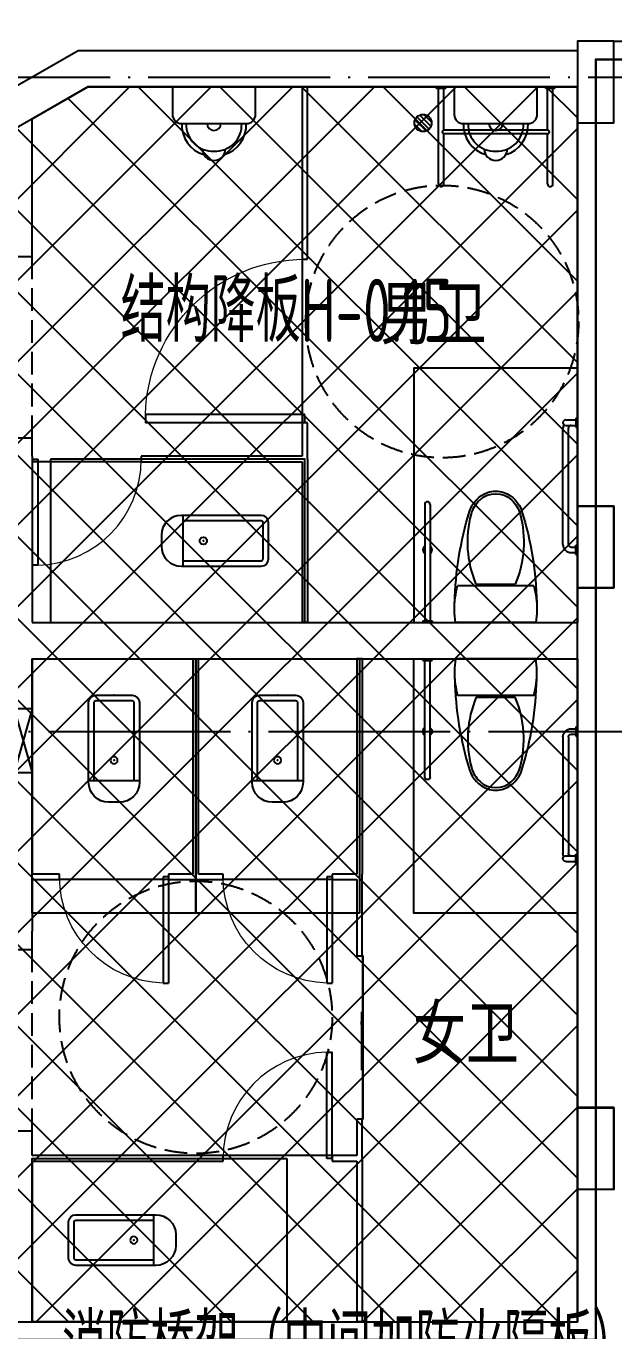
# Model space of a CAD drawing. Extents: x -1262219 to 73468, y -207485 to 163917.
# Drawn here: x -630109 to -626875, y 73500 to 80683 of the extents above; entities that cross this region are included whole.
import ezdxf

# ---------------------------------------------------------------- set-up
doc = ezdxf.new("R2010")
doc.units = 0
doc.header["$LTSCALE"] = 500
doc.header["$MEASUREMENT"] = 0
for name, pattern in [('DASH', [0.35, 0.25, -0.1]), ('X-104 13#平面$0$DASH', [0.35, 0.25, -0.1]), ('X-104 13#平面$0$DOTE', [2.4200000000000004, 2, -0.2, 0.02, -0.2])]:
    doc.linetypes.add(name, pattern=pattern)
doc.layers.get('0').update_dxf_attribs({"linetype": 'CONTINUOUS'})
for name, color, linetype in [('CABLETRAY_DIM', 3, 'CONTINUOUS'), ('X-104 13#平面$0$02-TEXT_房间', 7, 'CONTINUOUS'), ('X-104 13#平面$0$A-C_窗', 140, 'CONTINUOUS'), ('X-104 13#平面$0$A-I_卫-洁具', 241, 'CONTINUOUS'), ('X-104 13#平面$0$A-I_卫-隔断', 214, 'CONTINUOUS'), ('X-104 13#平面$0$A-TECH_暖通', 6, 'CONTINUOUS'), ('X-104 13#平面$0$A-TECH_水', 3, 'CONTINUOUS'), ('X-104 13#平面$0$A_AXIS-轴线', 36, 'X-104 13#平面$0$DOTE'), ('X-104 13#平面$0$A_STR-砌块墙', 121, 'CONTINUOUS'), ('X-104 13#平面$0$A_STR-砼柱', 51, 'CONTINUOUS'), ('X-104 13#平面$0$s-colu', 40, 'CONTINUOUS')]:
    doc.layers.add(name, color=color, linetype=linetype)
doc.layers.add('X-104 13#平面$0$000套内', color=226, linetype='CONTINUOUS', lineweight=30, plot=False)
doc.layers.add('X-104 13#平面$0$04-不打印_辅助线', color=165, linetype='CONTINUOUS', plot=False)
doc.styles.add('_TCH_DIM', font='SIMPLEX', dxfattribs={"bigfont": 'GBCBIG'})
doc.styles.add('X-104 13#平面$0$_TCH_SPACE', font='STXIHEI.TTF', dxfattribs={"width": 0.75, "height": 5})
doc.styles.add('X-104 13#平面$0$Standard', font='ros1.shx', dxfattribs={"width": 0.75, "bigfont": 'jd.shx'})

# ---------------------------------------------------------------- blocks, each defined once
blk = doc.blocks.new('X-104 13#平面$0$轴网')
at = {"layer": 'X-104 13#平面$0$A_AXIS-轴线', "linetype": 'X-104 13#平面$0$DOTE'}
blk.add_line((60408.42140219617, 18000), (-2925.01551574981, 18000), dxfattribs=at)
blk = doc.blocks.new('*U86')
blk.add_lwpolyline([(100.000000000211, 0), (100.000000000211, 350.0000000002181), (0, 350.0000000002181), (0, 0), (100.000000000211, 0), (0, 350.0000000002181), (0, 0), (100.000000000211, 350.0000000002181)])
blk = doc.blocks.new('X-104 13#平面$0$$lvtry$00000200')
at = {"color": 0}
for p, q in [((-109.7834388052506, -40.0000000100008, 1e-08), (-109.7834388052433, -469.6564289897615, 1e-08)), ((99.78343880524335, -30.0000000100008, 1e-08), (-99.78343880524335, -30.0000000100008, 1e-08)), ((109.7834388052361, -469.6564289897615, 1e-08), (109.7834388052361, -40.0000000100008, 1e-08))]:
    blk.add_line(p, q, dxfattribs=at)
at = {"color": 0, "elevation": 1e-08}
blk.add_lwpolyline([(99.78343880524335, -1.000080374069512e-08), (-99.78343880524335, -1.000080374069512e-08, 0.4142135623730951), (-139.7834388052433, -40.0000000100008), (-139.7834388052433, -479.6564289897615, 0.4142135623730951), (-29.78343880524335, -589.6564289897615), (29.78343880523607, -589.6564289897615, 0.4142135623730903), (139.7834388052361, -479.6564289897633), (139.7834388052361, -40.0000000100008, 0.4142135623730951)], format="xyb", close=True, dxfattribs=at)
blk.add_lwpolyline([(139.7834388052361, -469.6564289897615), (-139.7834388052433, -469.6564289897615)], dxfattribs=at)
at = {"color": 0}
blk.add_circle((0, -358.6146012114659, 1e-08), 20, dxfattribs=at)
for centre, start, end in [((-99.78343880525063, -40.0000000100008, 1e-08), 90, 180), ((99.78343880523607, -40.0000000100008, 1e-08), 0, 90)]:
    blk.add_arc(centre, 10, start, end, dxfattribs=at)
for p in [(0, 0), (0, -358.6146012114659, 1e-08)]:
    blk.add_point(p, dxfattribs=at)
blk = doc.blocks.new('X-104 13#平面$0$hgfasg')
at = {"layer": 'X-104 13#平面$0$04-不打印_辅助线'}
blk.add_lwpolyline([(-450, 1400), (450, 1400), (450, 0), (-450, 0)], close=True, dxfattribs=at)
at = {"yscale": -1}
blk.add_blockref('X-104 13#平面$0$$lvtry$00000200', (0, 200), dxfattribs=at)
blk = doc.blocks.new('X-104 13#平面$0$A-toilet-F2$0$A-toilet-F3$0$$plan$00000388')
for p, q in [((0, -220.78125), (0, 220.78125)), ((-202.5, -209.53125), (-202.5, 209.53125)), ((-211.7636100000016, 107.6506163835302), (-211.7636100000016, -107.6506388835276))]:
    blk.add_line(p, q)
blk.add_lwpolyline([(-202.4999999999999, -209.5312499999999), (-151.5815775000015, -220.9312574999972), (-102.2263650000007, -226.3893074999992), (-50.17650749999908, -226.3893074999992), (8.526512829121202e-14, -220.7812499999999)])
for centre, radius, start, end in [((-70.50223739520334, -1596.893304158019), 1822.905267548176, 91.22236801686525, 107.2477400730136), ((-76.17188249999913, -236.25), 463.3354349999999, 97.73994600000086, 105.8219819999994), ((-76.17188249999913, -236.25), 463.3354349999999, 80.5376779999934, 97.73994600000086), ((-562.4982811024126, -12.18639293920603), 163.5812782416205, 107.2477400730136, 159.5476091936029), ((-443.4417002224786, -448.2021481943076), 602.2018211347165, 67.37374387746667, 104.7785650587778), ((-580.3665348804823, -1.124999869261956e-05), 128.7061108459815, 136.8542646013629, 223.1457353986371), ((-555.5449209055997, -23.26485846064998), 162.7261878014058, 104.7785650587778, 136.8542646013629), ((-595.175017904075, 0), 128.7061108459815, 159.5476091936029, 200.4523908063857), ((-562.4982811024126, 12.18639293920603), 163.5812782416205, 200.4523908063857, 252.7522599269864), ((-555.5449209055997, 23.26483596065259), 162.7261878014058, 223.1457353986371, 255.2214349412222), ((-443.4417002224786, 448.2021256943101), 602.2018211347165, 255.2214349412222, 292.6262561225334), ((-70.50223739520334, 1596.893304158019), 1822.905267548176, 252.7522599269864, 268.7776319831348)]:
    blk.add_arc(centre, radius, start, end)
blk = doc.blocks.new('X-104 13#平面$0$33')
at = {"layer": 'X-104 13#平面$0$04-不打印_辅助线'}
blk.add_lwpolyline([(-450, 1399.999999999709), (450, 1399.999999999651), (450, -3.492459654808044e-10), (-450, -2.91038304567337e-10)], close=True, dxfattribs=at)
at = {"rotation": 270}
blk.add_blockref('X-104 13#平面$0$A-toilet-F2$0$A-toilet-F3$0$$plan$00000388', (0, 0), dxfattribs=at)
blk = doc.blocks.new('X-104 13#平面$0$残疾人扶手1')
for p, q in [((-700, -9.99999475479126), (-700.0000001192093, 5.424022674560547e-06)), ((-1.788139343261719e-07, -10), (0, 0)), ((-750.0000001192093, -9.999994456768036), (-750, -1.549720764160156e-06)), ((-750.0000001192093, -9.999994456768036), (-700, -9.99999475479126)), ((-740, -65.00071978569031), (-740.0000000596046, -9.99999463558197)), ((-710.0000001192093, -65.00164842605591), (-710.0000000596046, -9.999994695186615)), ((-54.99999988079071, -50.00000697374344), (-695.0000002384186, -49.99999493360519)), ((-50, -9.999999940395355), (-50, -1.192092895507812e-07)), ((-1.788139343261719e-07, -10), (-50, -9.999999940395355)), ((-40.00000005960464, -35.00000029802322), (-40, -10.00000005960464)), ((-10.00000005960464, -35.00000041723251), (-10, -10.00000005960464)), ((-54.99999988079071, -80.00000703334808), (-695.0000002384186, -79.9999949336052))]:
    blk.add_line(p, q)
for centre, radius, start, end in [((-725, -64.9999949336052), 14.99999998312334, 180, 0), ((-695, -34.99999493360519), 15, 180, 270), ((-55, -35.00000023841858), 15, 270, 0), ((-55, -35.00000023841858), 45.00000000000363, 270, 0), ((-695, -34.99999493360519), 45.00000000000363, 244.4712198360607, 270)]:
    blk.add_arc(centre, radius, start, end)
blk = doc.blocks.new('X-104 13#平面$0$残疾人扶手2')
for p, q in [((-10.00000113248825, -49.99999988079071), (-10.00000011920929, 3.576278686523438e-07)), ((-10.00000011920929, 3.576278686523438e-07), (-5.960464477539062e-08, 0)), ((-650.0016621351242, -9.999985933303833), (-10.00000029802322, -9.999999582767487)), ((-650.0007342100143, -39.99998587369919), (-10.00000101327896, -39.99999994039536)), ((-10.00000113248825, -49.99999988079071), (-8.046627044677734e-06, -49.99999994039536))]:
    blk.add_line(p, q)
for centre, radius, start, end in [((-400.0000005364418, -24.99999982118607, -9.52677845565972e-09), 25, 36.86992769834287, 143.1300702524336), ((-650.0000090003014, -24.99998587369919), 14.99999998312334, 90, 270), ((-400.0000005364418, -24.99999982118607, -9.52677845565972e-09), 25, 216.8698662268071, 323.1301310407838)]:
    blk.add_arc(centre, radius, start, end)
blk = doc.blocks.new('X-104 13#平面$0$A-toilet-F2$0$A-toilet-F3$0$xb')
for p, q in [((-228.5999999991618, 152.3999999994412), (-228.6000000010245, 9.313225746154785e-10)), ((177.7999999998137, 203.2000000000698), (-177.7999999993481, 203.1999999994878)), ((228.6000000010245, -9.313225746154785e-10), (228.6000000005588, 152.3999999997905)), ((-228.6000000010245, 9.313225746154785e-10), (228.6000000010245, -9.313225746154785e-10))]:
    blk.add_line(p, q)
for centre, radius, start, end in [((-6.349999998696148, 209.549999998766), 171.56755229355, 106.6068803142738, 182.1210963969083), ((9.313225746154785e-10, 342.8999999993248), 63.50000000000001, 1.07073087239469, 178.9292691276053), ((6.350000001490116, 209.549999998766), 171.56755229355, 357.8789036030917, 73.39311968572625), ((-6.349999998696148, 209.549999998766), 146.16755229355, 87.87890362284142, 182.1210963969083), ((6.350000001490116, 209.549999998766), 146.16755229355, 357.8789036030917, 92.12109637715858), ((1.396983861923218e-09, 203.1999999987893), 38.1, 0, 180), ((-177.7999999993481, 152.3999999992084), 50.8, 90, 180), ((177.8000000002794, 152.3999999997905), 50.8, 0, 90)]:
    blk.add_arc(centre, radius, start, end)
blk = doc.blocks.new('X-104 13#平面$0$104-8910 核心筒$0$fraehtj')
for p, q in [((-535.0016601383686, 315.0000140368938), (-9.999998301267624, 315.0000003874302)), ((-9.99999913573265, 275.000000089407), (-9.99999812245369, 325.0000003278255)), ((-9.99999812245369, 325.0000003278255), (1.937150955200195e-06, 324.9999999701977)), ((-535.0007322132587, 285.0000140964985), (-260.0000060498787, 285.0000067282235)), ((-260.0000060498714, -284.9999931128441), (-260.0000060498714, 285.0000067282235)), ((-240.0000060498714, -284.9999936328259), (-240.0000060498642, 285.0000061923529)), ((-240.0000060498642, 285.0000061923492), (-9.999999016523361, 285.0000000298023)), ((-9.99999913573265, 275.000000089407), (-6.049871444702148e-06, 275.0000000298023)), ((-535.0016601383686, -284.9999859631062), (-260.0000060498787, -284.9999931128441)), ((-240.0000060498642, -284.9999936328222), (-9.999998301267624, -284.9999996125698)), ((-9.99999913573265, -324.999999910593), (-9.99999812245369, -274.9999996721745)), ((-9.99999812245369, -274.9999996721745), (1.937150955200195e-06, -275.0000000298023)), ((-535.0007322132587, -314.9999859035015), (-9.999999016523361, -314.9999999701977)), ((-9.99999913573265, -324.999999910593), (-6.049871444702148e-06, -324.9999999701977))]:
    blk.add_line(p, q)
for centre, radius, start, end in [((-535.0000070035458, 300.0000140964985), 14.99999998312334, 90, 270), ((-250.0000060498714, 285.0000067282235), 10.00000000000729, 359.9999969296666, 180), ((-535.0000070035458, -299.9999859035015), 14.99999998312334, 90, 270), ((-250.0000060498714, -284.9999931128405), 10.00000000000729, 180, 3.070333449532706e-06)]:
    blk.add_arc(centre, radius, start, end)
blk = doc.blocks.new('_FZHK')
blk.add_lwpolyline([(-0.5, -0.5), (0.5, -0.5), (0.5, 0.5), (-0.5, 0.5)], close=True)
blk = doc.blocks.new('X-104 13#平面$0$$TwtSys$00000141')
for p, q in [((-94.19606303561523, 7.672111694559135), (-10.08309029082739, 91.78508443935061)), ((-94.19606303561523, 7.672111694559135), (-10.08309029082739, 91.78508443935061)), ((-87.21916889109707, -35.05448014085778), (35.05448014085778, 87.21916889110071)), ((-87.21916889109707, -35.05448014085778), (35.05448014085778, 87.21916889110071)), ((-66.46803743153214, -66.46803743153941), (66.46803743153214, 66.46803743153214)), ((-66.46803743153214, -66.46803743153578), (66.46803743153214, 66.46803743153214)), ((-32.35611368903483, -87.061266563549), (87.58274635417911, 32.87759347966494)), ((-32.35611368903483, -87.061266563549), (87.58274635417911, 32.87759347966858)), ((11.43110768805855, -92.25951895252001), (92.2594807012465, -11.43114593933933)), ((11.43110768805855, -92.25951895252001), (92.2594807012465, -11.43114593933933))]:
    blk.add_line(p, q)
blk.add_circle((0, 0), 94)
blk.add_circle((0, 0), 94)
blk = doc.blocks.new('X-104 13#平面$0$$DorLib2D$00000001')
for p, q in [((0.45, 0.9750000000000001), (0.5000000000000002, 0.9750000000000001)), ((0.45, 0), (0.45, 0.9750000000000001)), ((0.5, 0), (0.5, 0.9750000000000001)), ((0.5, 0), (0.45, 0))]:
    blk.add_line(p, q)
at = {"lineweight": 13}
blk.add_arc((0.475, 0), 0.975, 91.4692835813538, 180, dxfattribs=at)
blk = doc.blocks.new('X-104 13#平面$0$$DorLib2D$00000129')
at = {"color": 0, "linetype": 'Continuous'}
for p, q in [((-0.5, 0.5450265822420022), (-0.5, 0.6866180048083095)), ((-0.5, 0.6866180048083095), (0.5, 0.6866180048083095)), ((0.5, 0.6866180048083095), (0.5, 0.5450265822420022)), ((0.5, 0.5450265822420022), (-0.5, 0.5450265822420022)), ((-0.5, 0.5000000000000213), (-0.5, 0.5450265822420022)), ((0.5, 0.5000000000000213), (0.5, 0.5450265822420022)), ((-0.2000000000007276, 0.4374999999999929), (0.1583561238185212, 0.4374999999999929)), ((0.1583561238185212, 0.4374999999999929), (0.08044729752509738, 0.3407772342442641)), ((0.08044729752509738, 0.3407772342442641), (0.08044729752509738, 0.4375))]:
    blk.add_line(p, q, dxfattribs=at)
blk = doc.blocks.new('X-104 13#平面')
at = {"layer": 'X-104 13#平面$0$04-不打印_辅助线'}
h = blk.add_hatch(dxfattribs=at)
h.set_pattern_fill('ANSI37', color=256, scale=200)
h.set_pattern_definition([(45, (0, 0), (-224.5064030267288, 224.5064030267288), []), (135, (0, 0), (-224.5064030267288, -224.5064030267288), [])])
h.paths.add_polyline_path([(53300.00000000073, 80349.99999999996), (50605.51287257519, 80349.99999999996), (48400.00000000633, 79076.64654932242), (48400.00000000681, 73549.99999999949), (53300.00000000646, 73549.99999999997)])
at = {"layer": 'X-104 13#平面$0$000套内'}
blk.add_lwpolyline([(4100.000000000022, 77750.00000000006), (4100.000000000024, 68699.99999999999), (-750.0000000000621, 68699.99999999999), (-750.0000000000618, 59850), (21949.99999999995, 59850), (21949.99999999994, 61450), (58249.99999999994, 61450), (58249.99999999994, 71299.99999999971), (48400.00000000652, 71299.99999999971), (48400.00000000652, 73449.99999999971), (53400.00000000652, 73449.99999999971), (53400.00000000652, 80499.99999999971), (58249.99999999994, 80499.99999999971), (58249.99999999994, 81290.05161517872), (53288.97308394587, 85452.64044071968), (37949.99999999994, 76613.31606116104), (37949.99999999994, 72450), (12454.85512413029, 72449.99999999993), (4447.428597971128, 77750.00000000006)], close=True, dxfattribs=at)
at = {"layer": 'X-104 13#平面$0$04-不打印_辅助线'}
blk.add_lwpolyline([(53300.00000000073, 80349.99999999996), (50605.51287257519, 80349.99999999996), (48400.00000000633, 79076.64654932242), (48400.00000000681, 73549.99999999949), (53300.00000000646, 73549.99999999997)], close=True, dxfattribs=at)
at = {"layer": 'X-104 13#平面$0$A-C_窗', "linetype": 'DASH'}
for p, q in [((50300.00000000654, 78414.99999999968), (50300.00000000654, 79414.99999999968)), ((50300.00000000654, 74599.99999999959), (50300.00000000654, 75599.99999999959))]:
    blk.add_line(p, q, dxfattribs=at)
at = {"layer": 'X-104 13#平面$0$A-I_卫-洁具', "linetype": 'X-104 13#平面$0$DASH'}
for centre in [(52555.29970954446, 79056.7962860965), (51200.00000000597, 75226.5709121621)]:
    blk.add_circle(centre, 750, dxfattribs=at)
at = {"layer": 'X-104 13#平面$0$A-I_卫-隔断'}
for p, q in [((51785.00000000658, 80349.99999999996), (51785.0000000066, 79399.99999998808)), ((51815.00000000658, 80349.99999999996), (51785.00000000658, 80349.99999999996)), ((51815.00000000664, 79399.99999998807), (51815.00000000658, 80349.99999999996)), ((51785.0000000066, 79399.99999998808), (51815.00000000664, 79399.99999998807)), ((51785.00000000658, 79399.99999998814), (51785.00000000658, 78499.99999998814)), ((51815.00000000664, 78499.99999998808), (51785.00000000664, 78499.99999998807)), ((51785.00000000664, 78499.99999998807), (51785.00000000664, 78314.9999999996)), ((51815.00000000658, 78299.9999999997), (51815.00000000664, 78499.99999998808)), ((50300.00000000649, 78314.9999999996), (50300.00000000642, 78284.99999999993)), ((51785.00000000664, 78314.9999999996), (50900.00000000795, 78314.99999999965)), ((50900.00000000795, 78314.99999999965), (50900.00000000795, 78285.00000000006)), ((51815.00000000658, 78299.9999999997), (51815.00000000658, 77399.9999999997)), ((50900.00000000795, 78284.9999999997), (50300.00000000795, 78284.9999999997)), ((50900.00000000795, 78285.00000000006), (51785.00000000688, 78284.99999999991)), ((51785.00000000688, 78284.99999999991), (51785.00000000658, 77399.9999999997)), ((51815.00000000658, 77399.9999999997), (51785.00000000658, 77399.9999999997)), ((51185.00000000634, 76014.99999999948), (51185.00000000653, 77199.99999999968)), ((51185.00000000653, 77199.99999999968), (51215.00000000653, 77199.99999999968)), ((51215.00000000634, 76014.99999999949), (51215.00000000653, 77199.99999999968)), ((52085.00000000658, 77199.99999999968), (52085.0000000067, 76014.99999999949)), ((52115.00000000658, 77199.99999999968), (52085.00000000658, 77199.99999999968)), ((52115.00000000658, 77199.99999999968), (52115.00000000658, 76014.99999999962)), ((50450.00000000397, 76014.99999999972), (50300.00000000602, 76014.99999999946)), ((50450.00000000397, 75984.99999999974), (50450.00000000397, 76014.99999999972)), ((51185.00000000634, 76014.99999999948), (51050.00000000795, 76014.99999999974)), ((51050.00000000795, 76014.99999999974), (51050.00000000795, 75984.99999999949)), ((51350.00000000398, 76014.99999999946), (51215.00000000634, 76014.99999999949)), ((51350.00000000397, 75984.99999999987), (51350.00000000398, 76014.99999999946)), ((52085.0000000067, 76014.99999999949), (51950.00000000795, 76014.99999999946)), ((51950.00000000795, 76014.99999999946), (51950.00000000795, 75984.99999999978)), ((52115.0000000064, 75564.99999998808), (52115.00000000658, 76014.99999999962)), ((50300.00000000784, 75985), (50450.00000000397, 75984.99999999974)), ((51050.00000000653, 75984.99999999962), (50450.00000000653, 75984.99999999962)), ((51050.00000000795, 75984.99999999949), (51200.00000000653, 75984.99999999962)), ((51200.00000000653, 75984.99999999962), (51350.00000000397, 75984.99999999987)), ((51950.00000000612, 75984.99999999962), (51350.00000000612, 75984.99999999962)), ((51950.00000000795, 75984.99999999978), (52085.0000000064, 75984.99999999949)), ((52085.0000000064, 75984.99999999949), (52085.00000000648, 75564.99999998808)), ((52085.00000000648, 75564.99999998808), (52115.0000000064, 75564.99999998808)), ((52115.0000000064, 74664.99999998808), (52085.00000000648, 74664.99999998808)), ((52085.00000000648, 74664.99999998808), (52085.0000000064, 74464.99999999968)), ((52115.00000000658, 74449.99999999962), (52115.0000000064, 74664.99999998808)), ((51350.00000000795, 74464.99999999974), (50300.00000000651, 74464.99999999968)), ((50300.0000000063, 74434.99999999968), (51350.00000000795, 74434.99999999964)), ((51350.00000000795, 74434.99999999964), (51350.00000000795, 74464.99999999974)), ((51950.0000000065, 74464.99999999962), (51350.0000000065, 74464.99999999962)), ((52085.0000000064, 74464.99999999968), (51950.00000000795, 74464.99999999974)), ((51950.00000000795, 74464.99999999974), (51950.00000000795, 74434.99999999964)), ((51950.00000000795, 74434.99999999964), (52085.00000000664, 74434.99999999968)), ((52085.00000000664, 74434.99999999968), (52085.00000000658, 73549.99999999971)), ((52115.00000000658, 74449.99999999962), (52115.00000000658, 73549.99999999971)), ((52115.00000000658, 73549.99999999971), (52085.00000000658, 73549.99999999971))]:
    blk.add_line(p, q, dxfattribs=at)
at = {"layer": 'X-104 13#平面$0$A_AXIS-轴线', "linetype": 'X-104 13#平面$0$DOTE'}
blk.add_line((39500, 76800.00000000007), (60408.42140219617, 76800.00000000009), dxfattribs=at)
at = {"layer": 'X-104 13#平面$0$A_STR-砌块墙'}
for p, q in [((53499.99999999999, 80599.99999999948), (55550.00000000645, 80599.9999999996)), ((50319.40087103734, 80415.75326656947), (50551.92303408874, 80549.99999999975)), ((50551.92303408874, 80549.99999999975), (53299.99999999999, 80549.99999999958)), ((50146.19579027983, 80315.75326657029), (50319.40087103734, 80415.75326656947)), ((50300.00000000648, 80173.61206078152), (50605.51287257519, 80349.99999999996)), ((50605.51287257519, 80349.99999999996), (53300.0000000065, 80349.9999999997)), ((50300.00000000665, 79415), (50300.00000000648, 80173.61206078152)), ((53300.00000000636, 80150.00000133514), (53300.00000000645, 78040.00000267266)), ((50200.00000000672, 79415), (50300.00000000665, 79415)), ((50300.00000000665, 78415), (50200.00000000672, 78415)), ((50300.00000000649, 78314.9999999996), (50300.00000000665, 78415)), ((50300.00000000642, 78284.99999999993), (50300.00000000642, 77399.99999999962)), ((53300.00000000642, 77590.00000267029), (53300.00000000624, 77399.99999999962)), ((50300.00000000642, 77399.99999999962), (53300.00000000624, 77399.99999999962)), ((50300.00000000672, 77199.99999999962), (53300.00000000653, 77199.9999999996)), ((50300.00000000672, 77199.99999999962), (50300.00000000654, 76299.99999999971)), ((53300.00000000653, 77199.9999999996), (53300.00000000658, 74730.00000267028)), ((50300.00000000654, 76299.99999999971), (50300.00000000602, 76014.99999999946)), ((50300.00000000784, 75985), (50300.00000000654, 75699.99999999959)), ((50300.0000000065, 75600), (50300.00000000654, 75699.99999999959)), ((50200.00000000694, 75600), (50300.0000000065, 75600)), ((50300.00000000648, 74599.9999999988), (50200.00000000666, 74599.9999999988)), ((50300.00000000651, 74464.99999999968), (50300.00000000648, 74599.9999999988)), ((50300.0000000063, 74434.99999999968), (50300.0000000063, 73550.00000000012)), ((53300.00000000663, 74280.00000267268), (53300.00000000649, 73549.9999999997)), ((50300.0000000063, 73550.00000000012), (50700.00000000648, 73549.99999999971)), ((50700.00000000648, 73549.99999999971), (53300.00000000649, 73549.9999999997))]:
    blk.add_line(p, q, dxfattribs=at)
at = {"layer": 'X-104 13#平面$0$s-colu'}
for points in [[(53300.00000000061, 77590.00000133569), (53300.00000000061, 78040.00000133569), (53500.00000000061, 78040.00000133569), (53500.00000000061, 77590.00000133569)], [(53300.22325668504, 74278.00713368616), (53300.22325668504, 74728.00713368616), (53500.22325668504, 74728.00713368616), (53500.22325668504, 74278.00713368616)]]:
    blk.add_lwpolyline(points, close=True, dxfattribs=at)
blk.add_blockref('X-104 13#平面$0$轴网', (0, 62400))
at = {"layer": 'X-104 13#平面$0$A-I_卫-洁具', "ltscale": 0.1}
for name, p, rotation in [('X-104 13#平面$0$A-toilet-F2$0$A-toilet-F3$0$xb', (51300.00000000658, 80349.99999999974), 180), ('X-104 13#平面$0$104-8910 核心筒$0$fraehtj', (52850.00000000652, 80349.99999999975), 90), ('X-104 13#平面$0$A-toilet-F2$0$A-toilet-F3$0$xb', (52850.00000000652, 80349.99999999975), 180), ('X-104 13#平面$0$残疾人扶手1', (53300.00000012367, 77774.999999872), 270), ('X-104 13#平面$0$残疾人扶手2', (52499.49999997961, 77399.99999993196), 270), ('X-104 13#平面$0$hgfasg', (50750.00000000653, 77199.99999999968), 180), ('X-104 13#平面$0$hgfasg', (51650.00000000653, 77199.99999999968), 180), ('X-104 13#平面$0$33', (52850.00000000652, 77199.99999999939), 180), ('X-104 13#平面$0$hgfasg', (50300.00000000648, 73999.99999999962), 270)]:
    blk.add_blockref(name, p, dxfattribs=dict(at, rotation=rotation))
at = {"layer": 'X-104 13#平面$0$A-I_卫-洁具', "ltscale": 0.1, "xscale": -1}
blk.add_blockref('X-104 13#平面$0$33', (52850.00000000652, 77399.99999999997), dxfattribs=at)
for name, p, rotation in [('X-104 13#平面$0$hgfasg', (51800.00000000658, 77849.9999999997), 90), ('X-104 13#平面$0$残疾人扶手2', (52499.49999997961, 77200.0000000674), 270), ('X-104 13#平面$0$残疾人扶手1', (53300.00000012367, 76825.00000012736), 270)]:
    blk.add_blockref(name, p, dxfattribs=dict(at, rotation=rotation))
at = {"layer": 'X-104 13#平面$0$A-I_卫-隔断', "zscale": 30}
for name, p, xscale, yscale, rotation in [('X-104 13#平面$0$$DorLib2D$00000001', (51800.00000000658, 78949.99999998814), 900, -900, 270), ('X-104 13#平面$0$$DorLib2D$00000001', (50600.00000000795, 78299.9999999997), 600, 600, 180), ('X-104 13#平面$0$$DorLib2D$00000001', (50750.00000000653, 75999.99999999962), -600, 600, 180), ('X-104 13#平面$0$$DorLib2D$00000001', (51650.00000000612, 75999.99999999962), -600, 600, 180), ('X-104 13#平面$0$$DorLib2D$00000129', (52100.00000000658, 75114.99999998804), -900, 30, 270), ('X-104 13#平面$0$$DorLib2D$00000001', (51650.0000000065, 74449.99999999962), -600, -600, 180)]:
    blk.add_blockref(name, p, dxfattribs=dict(at, xscale=xscale, yscale=yscale, rotation=rotation))
at = {"layer": 'X-104 13#平面$0$A-TECH_暖通', "rotation": 180}
blk.add_blockref('*U86', (50300.00000000666, 76924.99999999921), dxfattribs=at)
at = {"layer": 'X-104 13#平面$0$A-TECH_水', "xscale": 0.5, "yscale": 0.5, "zscale": 0.5, "rotation": 270}
blk.add_blockref('X-104 13#平面$0$$TwtSys$00000141', (52449.99989371898, 80149.9999999999), dxfattribs=at)
at = {"layer": 'X-104 13#平面$0$A_STR-砼柱', "xscale": 200, "yscale": 450, "zscale": 450}
for p in [(53400.00000000073, 80375.00000133572), (53400.00000000061, 77815.0000026717), (53400.00000000061, 74505.0000026717)]:
    blk.add_blockref('_FZHK', p, dxfattribs=at)
at = {"layer": 'X-104 13#平面$0$02-TEXT_房间', "style": 'X-104 13#平面$0$_TCH_SPACE', "width": 0.75}
for s, p in [('男卫', (52214.94972741805, 78961.87137805994)), ('女卫', (52393.39009948442, 74999.17109206587))]:
    blk.add_text(s, height=285.4257641921404, dxfattribs=at).set_placement(p)
at = {"layer": 'X-104 13#平面$0$04-不打印_辅助线', "style": 'X-104 13#平面$0$Standard', "width": 0.75}
blk.add_text('结构降板H-0.15', height=347.2868217054263, dxfattribs=at).set_placement((50786.94373025233, 78944.91634509095))

msp = doc.modelspace()

# ---------------------------------------------------------------- block references
msp.add_blockref('X-104 13#平面', (-680375.151601065, 0))

# ---------------------------------------------------------------- texts
at = {"layer": 'CABLETRAY_DIM', "color": 7, "style": '_TCH_DIM'}
msp.add_text('消防桥架（中间加防火隔板）', height=337.5886524822695, dxfattribs=at).set_placement((-629911.0898941918, 73257.84781307471))

doc.saveas('drawing.dxf')
